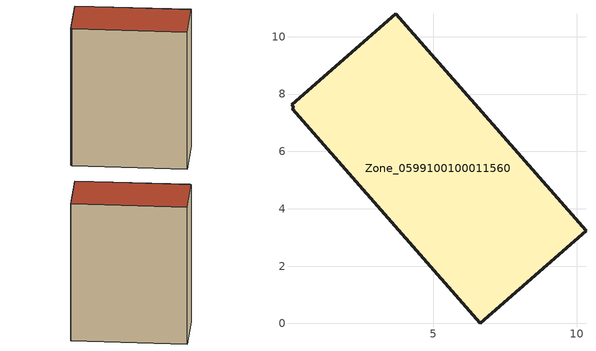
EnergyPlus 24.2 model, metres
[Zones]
Zone_0599100100011560
 floor ground (C_G): 6.64,0 0.07,7.49 0.14,7.54 0.06,7.62 3.69,10.81 10.32,3.24 z3.99
 wall outside (C_F): 6.64,0 10.32,3.24 3.69,10.81 0.06,7.62 0.14,7.54 0.07,7.49 6.64,0 z3.99:16.83
 roof outside (C_R): 0.07,7.49 6.64,0 10.32,3.24 3.69,10.81 0.06,7.62 0.14,7.54 z16.83
[BUILDING]
Pand.0599100100011560: North Axis=0; Terrain=City; Loads Convergence Tolerance Value=0.04; Temperature Convergence Tolerance Value=0.4; Solar Distribution=FullExterior; Maximum Number of Warmup Days=25; Minimum Number of Warmup Days=1
[Site:Location]
Rotterdam.The.Hague.AP_ZH_NLD Design_Conditions: Latitude=51.96; Longitude=4.45; Time Zone=1; Elevation=-4.5
[SITE:GROUNDTEMPERATURE:BUILDINGSURFACE]
18, 18, 18, 18, 18, 18, 18, 18, 18, 18, 18, 18
[MATERIAL] Thermal Absorptance=0.9; Solar Absorptance=0.7; Visible Absorptance=0.7
Name | Roughness | Thickness | Conductivity | Density | Specific Heat
G.TI.2015-2018 | MediumSmooth | 0.15 | 0.0428571 | 540 | 1210
F.TI.2015-2018 | Rough | 0.3 | 0.0666667 | 1920 | 840
R.TI.2015-2018 | MediumRough | 0.2 | 0.0333333 | 1500 | 1000
[CONSTRUCTION]
C_G: G.TI.2015-2018
C_F: F.TI.2015-2018
C_R: R.TI.2015-2018
[ZONE]
Zone_0599100100011560: Type=1; Multiplier=1; Ceiling Height=Autocalculate; Volume=Autocalculate; Floor Area=autocalculate; Part of Total Floor Area=Yes
[ZONEINFILTRATION:DESIGNFLOWRATE]
Infil_Zone_0599100100011560: Zone or ZoneList or Space or SpaceList=Zone_0599100100011560; Schedule=AlwaysOn; Design Flow Rate Calculation Method=Flow/Area; Flow Rate per Floor Area=0.0015; Constant Term Coefficient=1; Temperature Term Coefficient=0; Velocity Term Coefficient=0; Velocity Squared Term Coefficient=0
[HVACTEMPLATE:ZONE:IDEALLOADSAIRSYSTEM]
Zone_0599100100011560: Maximum Heating Supply Air Temperature=50; Minimum Cooling Supply Air Temperature=13; Maximum Heating Supply Air Humidity Ratio=0.0156; Minimum Cooling Supply Air Humidity Ratio=0.0077; Heating Limit=NoLimit; Cooling Limit=NoLimit; Dehumidification Control Type=ConstantSensibleHeatRatio; Cooling Sensible Heat Ratio=0.7; Dehumidification Setpoint=60; Humidification Control Type=None; Humidification Setpoint=30; Outdoor Air Method=None; Outdoor Air Flow Rate per Person=0.00944; Outdoor Air Flow Rate per Zone Floor Area=0; Outdoor Air Flow Rate per Zone=0; Demand Controlled Ventilation Type=None; Outdoor Air Economizer Type=NoEconomizer; Heat Recovery Type=None; Sensible Heat Recovery Effectiveness=0.7; Latent Heat Recovery Effectiveness=0.65
[ZONECONTROL:THERMOSTAT]
ThermostatControl_Zone_0599100100011560: Zone or ZoneList=Zone_0599100100011560; Control Type Schedule=DualSetpointControlType; Control 1=Thermostat_Zone_0599100100011560; Temperature Difference Between Cutout And Setpoint=0
[THERMOSTATSETPOINT:DUALSETPOINT]
Thermostat_Zone_0599100100011560: Heating Setpoint Temperature Schedule=HeatingSetpoint_Zone_0599100100011560; Cooling Setpoint Temperature Schedule=CoolingSetpoint_Zone_0599100100011560
[SCHEDULE:COMPACT]
HeatingSetpoint_Zone_0599100100011560: Through: 12/31, For: AllDays, Until: 24:00, 21
CoolingSetpoint_Zone_0599100100011560: Through: 12/31, For: AllDays, Until: 24:00, 24
DualSetpointControlType: Through: 12/31, For: AllDays, Until: 24:00, 4
AlwaysOn: Through: 12/31, For: AllDays, Until: 24:00, 1
